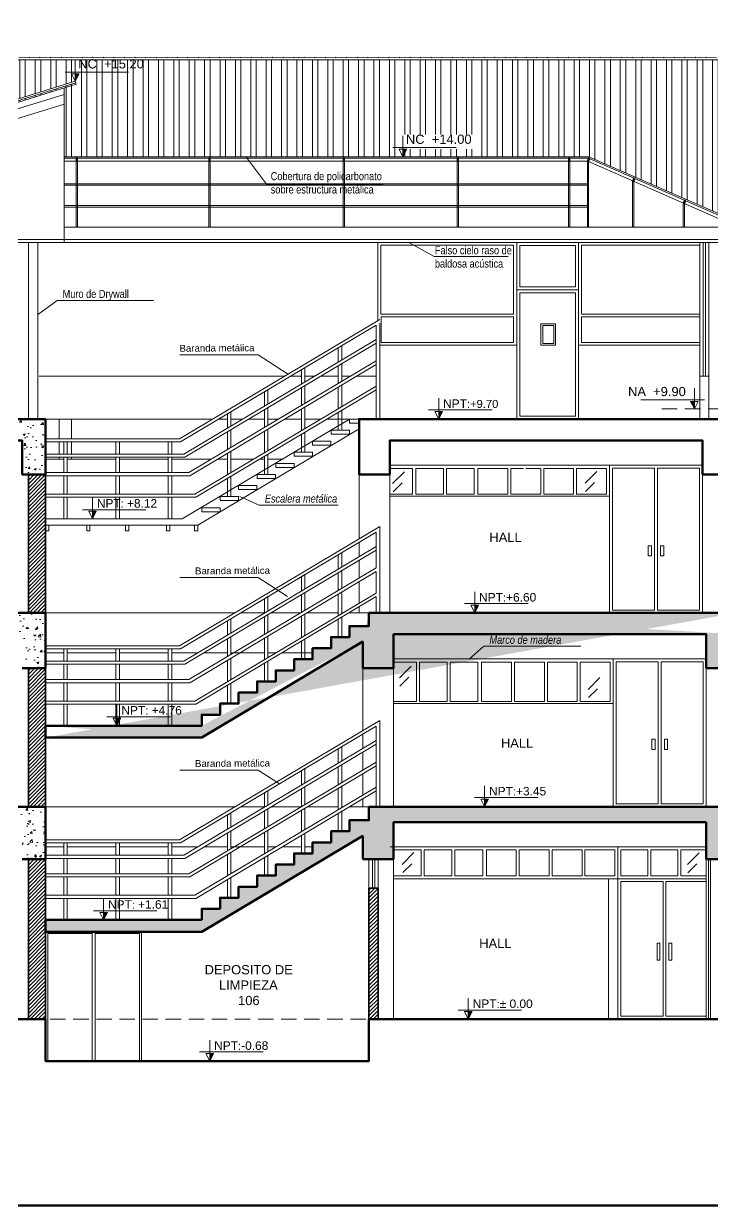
# Model space of a CAD drawing. Header units: inches. Extents: x 140 to 978, y -82 to 38.
# Drawn here: x 624.54 to 635.72, y -71.03 to -51.83 of the extents above; entities that cross this region are included whole.
import ezdxf

# ---------------------------------------------------------------- set-up
doc = ezdxf.new("R2010")
doc.units = ezdxf.units.IN
doc.header["$MEASUREMENT"] = 0
doc.linetypes.add('DASHED2', pattern=[0.375, 0.25, -0.125])
for name, color, linetype, lineweight in [('UNSAAC CUBIERTAS', 22, 'Continuous', 0), ('UNSAAC- CORREAS', 42, 'Continuous', 30), ('UNSAAC- ROTULO', 7, 'Continuous', 60), ('UNSAAC-CORTE ESTRUCTURA', 7, 'Continuous', 70), ('UNSAAC-CORTE MURO', 42, 'Continuous', 35), ('UNSAAC-LINEA 0.00', 251, 'Continuous', 0), ('UNSAAC-LLAMADOS', 88, 'Continuous', 0), ('UNSAAC-MUEBLE', 254, 'Continuous', 0), ('UNSAAC-MURETE', 146, 'Continuous', 20), ('UNSAAC-PROYECCIONES', 38, 'DASHED2', 0), ('UNSAAC-TEXTOS', 250, 'Continuous', 0), ('UNSAAC-TEXTURAS', 250, 'Continuous', 0), ('UNSAAC-VANOS', 24, 'Continuous', 0), ('UNSAAC-VARIOS', 30, 'Continuous', 0)]:
    doc.layers.add(name, color=color, linetype=linetype, lineweight=lineweight)
doc.styles.add('5mm', font='GOTHIC.TTF', dxfattribs={"height": 5})
doc.styles.add('ARIAL', font='arial.ttf')
doc.styles.add('narrow', font='')
doc.styles.get("Standard").update_dxf_attribs({"font": 'arial.ttf'})
doc.styles.get('narrow').set_extended_font_data('Arial Narrow', italic=True)
pattern_1 = [(45, (-76.372774, 1.532334), (-0.0309359217, 0.0309359217), [])]
pattern_2 = [(50, (-76.37277, 1.53233), (0.35863009, -0.03137607), [0.0375, -0.4125]), (355, (-76.37277, 1.53233), (-0.06937567, 0.37609607), [0.03, -0.33]), (100.451444, (-76.3429, 1.52972), (0.28925442, 0.34472), [0.0318701, -0.35057106]), (46.1842, (-76.37277, 1.63233), (0.53362067, -0.08275964), [0.05625, -0.61875]), (96.635635, (-76.3283, 1.62544), (0.46733097, 0.4870593), [0.04780517, -0.5258569]), (351.18416, (-76.3728, 1.63233), (0.46733097, 0.4870593), [0.045, -0.495]), (21, (-76.32277, 1.60733), (0.29845353, -0.20130945), [0.0375, -0.4125]), (326, (-76.32277, 1.60733), (0.12165767, 0.36257502), [0.03, -0.33]), (71.451445, (-76.2979, 1.59056), (0.42011119, 0.16126558), [0.0318701, -0.35057106]), (37.5, (-76.37277, 1.53233), (0.006079928, 0.166446927), [0, -0.326, 0, -0.335, 0, -0.33125]), (7.5, (-76.37277, 1.53233), (0.13153477, 0.197205856), [0, -0.191, 0, -0.3185, 0, -0.12625]), (327.5, (-76.48427, 1.53233), (0.266911218, -0.011277436), [0, -0.125, 0, -0.39, 0, -0.5175]), (317.5, (-76.53427, 1.53233), (0.291593085, 0.05005249), [0, -0.1625, 0, -0.259, 0, -0.3675])]

# ---------------------------------------------------------------- blocks, each defined once
blk = doc.blocks.new('A$C60F52226')
at = {"layer": 'UNSAAC-TEXTOS'}
h = blk.add_hatch(color=0, dxfattribs=at)
h.dxf.hatch_style = 1
h.paths.add_polyline_path([(0.062, 0.123), (0, 0.123), (0, 0)])
at = {"layer": 'UNSAAC-TEXTOS', "color": 0}
for p, q in [((0, 0), (0, 0.339)), ((-0.165, 0.148), (0.867, 0.148)), ((-0.062, 0.123), (0.062, 0.123))]:
    blk.add_line(p, q, dxfattribs=at)
blk.add_lwpolyline([(-0.062, 0.123), (0, 0), (0.062, 0.123)], dxfattribs=at)

msp = doc.modelspace()

# ---------------------------------------------------------------- hatches: boundary and pattern name
at = {"layer": 'UNSAAC CUBIERTAS', "ltscale": 2.5}
h = msp.add_hatch(dxfattribs=at)
h.set_pattern_fill('STEEL', color=256, scale=2, angle=405, style=0)
h.set_pattern_definition([(90, (-716.93502, -25.6254), (-0.25, 7e-17), []), (90, (-717.0234, -25.537), (-0.25, 7e-17), [])])
h.paths.add_polyline_path([(625.383, -52.787), (617.301, -55.283), (617.292, -55.259), (625.375, -52.763)], flags=16)
h.paths.add_polyline_path([(617.521, -54.811), (618.588, -54.811)], flags=16)
h.paths.add_polyline_path([(630.692, -53.863), (631.833, -53.863), (631.833, -53.629), (630.692, -53.629)], flags=16)
h.paths.add_polyline_path([(625.198, -52.87), (625.198, -53.988), (633.718, -53.988), (636.183, -55.07), (636.158, -55.125), (636.182, -55.208), (636.267, -55.208), (636.299, -55.081), (636.336, -55.081), (636.336, -55.106), (636.336, -55.381), (636.311, -55.381), (636.136, -55.381), (636.111, -55.381), (636.016, -55.381), (636.016, -58.043), (638.577, -57.047), (641.266, -58.093), (641.266, -55.381), (644.79, -53.315), (643.79, -53.052), (643.809, -52.978), (641.668, -52.415), (620.898, -52.415), (613.026, -54.486), (617.141, -54.486), (617.206, -54.486), (617.206, -55.443), (617.543, -55.339), (617.513, -55.243)])
at = {"layer": 'UNSAAC-TEXTURAS', "ltscale": 2.5}
h = msp.add_hatch(dxfattribs=at)
h.set_pattern_fill('AR-CONC', color=256, scale=0.05)
h.set_pattern_definition(pattern_2)
h.paths.add_polyline_path([(624.894, -58.251), (618.934, -58.251), (617.134, -58.251), (617.134, -58.601), (618.934, -58.601), (618.934, -59.151), (619.314, -59.151), (619.314, -58.601), (624.514, -58.601), (624.514, -59.151), (624.894, -59.151)])
at = {"layer": 'UNSAAC-TEXTURAS'}
h = msp.add_hatch(dxfattribs=at)
h.set_pattern_fill('ANSI31', color=256, scale=0.35)
h.set_pattern_definition(pattern_1)
h.paths.add_polyline_path([(624.614, -59.151), (624.894, -59.151), (624.894, -61.397), (624.614, -61.397)])
at = {"layer": 'UNSAAC-TEXTURAS', "ltscale": 2.5}
h = msp.add_hatch(dxfattribs=at)
h.set_pattern_fill('AR-CONC', color=256, scale=0.05)
h.set_pattern_definition(pattern_2)
h.paths.add_polyline_path([(624.894, -61.397), (624.614, -61.397), (618.934, -61.397), (618.934, -61.747), (618.934, -62.297), (619.314, -62.297), (619.314, -61.747), (624.514, -61.747), (624.514, -62.297), (624.894, -62.297)])
h = msp.add_hatch(dxfattribs=at)
h.set_pattern_fill('AR-CONC', color=256, scale=0.05)
h.set_pattern_definition(pattern_2)
edge = h.paths.add_edge_path()
edge.add_line((624.894, -63.427), (627.429, -63.427))
edge.add_line((627.429, -63.234), (624.894, -63.234))
edge.add_line((627.429, -63.427), (630.044, -61.867))
edge.add_line((627.429, -63.234), (627.429, -63.054))
edge.add_line((627.429, -63.054), (627.727, -63.054))
edge.add_line((627.727, -63.054), (627.727, -62.874))
edge.add_line((627.727, -62.874), (628.029, -62.874))
edge.add_line((628.029, -62.874), (628.029, -62.694))
edge.add_line((628.029, -62.694), (628.328, -62.694))
edge.add_line((628.328, -62.694), (628.328, -62.514))
edge.add_line((628.328, -62.514), (628.631, -62.514))
edge.add_line((628.631, -62.514), (628.631, -62.334))
edge.add_line((628.631, -62.334), (628.929, -62.334))
edge.add_line((628.929, -62.334), (628.929, -62.154))
edge.add_line((628.929, -62.154), (629.229, -62.154))
edge.add_line((629.229, -62.154), (629.229, -61.974))
edge.add_line((629.229, -61.974), (629.529, -61.974))
edge.add_line((629.529, -61.974), (629.529, -61.794))
edge.add_line((629.529, -61.794), (629.829, -61.794))
edge.add_line((629.829, -61.794), (629.829, -61.614))
edge.add_line((629.829, -61.614), (630.144, -61.614))
edge.add_line((630.144, -61.614), (630.144, -61.397))
edge.add_line((636.124, -61.747), (636.124, -62.297))
edge.add_line((636.124, -62.297), (635.624, -62.297))
edge.add_line((635.624, -62.297), (635.624, -61.747))
edge.add_line((635.624, -61.747), (630.544, -61.747))
edge.add_line((630.544, -61.747), (630.544, -62.297))
edge.add_line((630.544, -62.297), (630.044, -62.297))
edge.add_line((630.044, -62.297), (630.044, -61.867))
edge.add_line((630.144, -61.397), (636.124, -61.397))
at = {"layer": 'UNSAAC-TEXTURAS'}
h = msp.add_hatch(dxfattribs=at)
h.set_pattern_fill('ANSI31', color=256, scale=0.35)
h.set_pattern_definition(pattern_1)
h.paths.add_polyline_path([(624.614, -62.297), (624.894, -62.297), (624.894, -64.551), (624.614, -64.551)])
at = {"layer": 'UNSAAC-TEXTURAS', "ltscale": 2.5}
h = msp.add_hatch(dxfattribs=at)
h.set_pattern_fill('AR-CONC', color=256, scale=0.05)
h.set_pattern_definition(pattern_2)
h.paths.add_polyline_path([(624.894, -64.551), (624.614, -64.551), (618.913, -64.551), (618.913, -65.401), (619.269, -65.401), (619.269, -64.801), (624.514, -64.801), (624.514, -65.401), (624.894, -65.401), (624.894, -65.261)])
h = msp.add_hatch(dxfattribs=at)
h.set_pattern_fill('AR-CONC', color=256, scale=0.05)
h.set_pattern_definition(pattern_2)
h.paths.add_polyline_path([(624.894, -66.581), (624.894, -66.388), (627.429, -66.388), (627.429, -66.208), (627.727, -66.208), (627.727, -66.028), (628.029, -66.028), (628.029, -65.848), (628.328, -65.848), (628.328, -65.668), (628.631, -65.668), (628.631, -65.488), (628.929, -65.488), (628.929, -65.308), (629.229, -65.308), (629.229, -65.128), (629.529, -65.128), (629.529, -64.948), (629.829, -64.948), (629.829, -64.768), (630.144, -64.768), (630.144, -64.551), (636.124, -64.551), (636.124, -65.401), (635.624, -65.401), (635.624, -64.801), (630.544, -64.801), (630.544, -65.401), (630.044, -65.401), (630.044, -65.021), (627.429, -66.581)])
at = {"layer": 'UNSAAC-TEXTURAS'}
h = msp.add_hatch(dxfattribs=at)
h.set_pattern_fill('ANSI31', color=256, scale=0.35)
h.set_pattern_definition(pattern_1)
h.paths.add_polyline_path([(624.894, -65.401), (624.614, -65.401), (624.614, -68.001), (624.894, -68.001), (624.894, -66.581), (624.894, -66.388)])
h = msp.add_hatch(dxfattribs=at)
h.set_pattern_fill('ANSI31', color=256, scale=0.35)
h.set_pattern_definition(pattern_1)
h.paths.add_polyline_path([(630.294, -65.871), (630.144, -65.871), (630.144, -68.001), (630.294, -68.001)])

# ---------------------------------------------------------------- linework, layer by layer
at = {"layer": 'UNSAAC CUBIERTAS', "ltscale": 2.5}
for p, q in [((625.198, -53.988), (633.718, -53.988)), ((625.198, -54.013), (633.712, -54.013)), ((633.712, -54.013), (636.173, -55.093)), ((633.718, -53.988), (636.183, -55.07))]:
    msp.add_line(p, q, dxfattribs=at)
at = {"layer": 'UNSAAC CUBIERTAS'}
for points in [[(641.668, -52.415), (620.898, -52.415)], [(624.459, -52.372), (624.631, -52.384), (624.631, -52.372), (624.803, -52.384), (624.803, -52.372), (624.974, -52.384), (624.974, -52.372), (625.146, -52.384), (625.146, -52.372), (625.318, -52.384), (625.318, -52.372), (625.489, -52.384), (625.489, -52.372), (625.661, -52.384), (625.661, -52.372), (625.833, -52.384), (625.833, -52.372), (626.004, -52.384), (626.004, -52.372), (626.176, -52.384), (626.176, -52.372), (626.348, -52.384), (626.348, -52.372), (626.519, -52.384), (626.519, -52.372), (626.691, -52.384), (626.691, -52.372), (626.863, -52.384), (626.863, -52.371), (627.035, -52.383), (627.035, -52.371), (627.206, -52.383), (627.206, -52.371), (627.378, -52.383), (627.378, -52.371), (627.55, -52.383), (627.55, -52.371), (627.721, -52.383), (627.721, -52.371), (627.893, -52.383), (627.893, -52.371), (628.065, -52.383), (628.065, -52.371), (628.236, -52.383), (628.236, -52.371), (628.408, -52.383), (628.408, -52.371), (628.58, -52.383), (628.58, -52.371), (628.751, -52.383), (628.751, -52.371), (628.923, -52.383), (628.923, -52.371), (629.048, -52.38)], [(628.751, -52.383), (628.751, -52.383), (628.751, -52.383), (628.751, -52.371), (628.923, -52.383), (628.923, -52.371), (629.095, -52.383), (629.095, -52.371), (629.267, -52.383), (629.267, -52.371), (629.438, -52.383), (629.438, -52.371), (629.61, -52.383), (629.61, -52.371), (629.782, -52.383), (629.782, -52.371), (629.953, -52.383), (629.953, -52.371), (630.125, -52.383), (630.125, -52.371), (630.297, -52.383), (630.297, -52.371), (630.468, -52.383), (630.468, -52.37), (630.64, -52.382), (630.64, -52.37), (630.812, -52.382), (630.812, -52.37), (630.983, -52.382), (630.983, -52.37), (631.155, -52.382), (631.155, -52.37), (631.327, -52.382), (631.327, -52.37), (631.499, -52.382), (631.499, -52.37), (631.67, -52.382), (631.67, -52.37), (631.842, -52.382), (631.842, -52.37), (632.014, -52.382), (632.014, -52.37), (632.185, -52.382), (632.185, -52.37), (632.357, -52.382), (632.357, -52.37), (632.529, -52.382), (632.529, -52.37), (632.7, -52.382), (632.7, -52.37), (632.872, -52.382), (632.872, -52.37), (633.044, -52.382), (633.044, -52.37), (633.215, -52.382), (633.215, -52.37), (633.387, -52.382), (633.387, -52.37), (633.559, -52.382), (633.559, -52.37), (633.731, -52.382), (633.731, -52.37), (633.902, -52.382), (633.902, -52.37), (634.074, -52.382), (634.074, -52.37), (634.246, -52.382), (634.246, -52.37), (634.417, -52.382), (634.417, -52.37), (634.589, -52.382), (634.589, -52.37), (634.761, -52.382), (634.761, -52.37), (634.932, -52.382), (634.932, -52.37), (635.104, -52.382), (635.104, -52.37), (635.276, -52.382), (635.276, -52.37), (635.447, -52.382), (635.447, -52.37), (635.619, -52.382), (635.619, -52.37), (635.791, -52.382)]]:
    msp.add_lwpolyline(points, dxfattribs=at)
at = {"layer": 'UNSAAC- CORREAS', "ltscale": 2.5}
for points in [[(625.414, -54.013), (625.393, -54.013), (625.393, -54.063), (625.414, -54.063)], [(627.567, -54.013), (627.546, -54.013), (627.546, -54.063), (627.567, -54.063)], [(629.749, -54.013), (629.728, -54.013), (629.728, -54.063), (629.749, -54.063)], [(631.598, -54.013), (631.577, -54.013), (631.577, -54.063), (631.598, -54.063)], [(633.408, -54.013), (633.387, -54.013), (633.387, -54.063), (633.408, -54.063)], [(633.732, -54.021), (633.712, -54.013), (633.692, -54.059), (633.712, -54.067)], [(634.464, -54.343), (634.445, -54.335), (634.425, -54.38), (634.444, -54.389)], [(635.288, -54.705), (635.269, -54.696), (635.249, -54.742), (635.268, -54.751)]]:
    msp.add_lwpolyline(points, close=True, dxfattribs=at)
at = {"layer": 'UNSAAC- ROTULO', "lineweight": 70, "flags": 128}
msp.add_lwpolyline([(604.429, -28.276), (665.929, -28.276), (665.929, -71.026), (604.429, -71.026)], close=True, dxfattribs=at)
at = {"layer": 'UNSAAC-CORTE ESTRUCTURA'}
for p, q in [((618.934, -61.397), (624.894, -61.397)), ((624.894, -61.397), (624.894, -62.297)), ((630.144, -61.397), (636.124, -61.397)), ((627.429, -63.427), (630.044, -61.867)), ((624.894, -62.297), (624.514, -62.297)), ((627.429, -63.234), (624.894, -63.234)), ((624.894, -63.234), (624.894, -63.427)), ((624.894, -63.427), (627.429, -63.427)), ((618.913, -64.551), (624.894, -64.551)), ((624.894, -64.551), (624.894, -65.401)), ((630.144, -64.551), (636.124, -64.551)), ((635.624, -64.801), (630.544, -64.801)), ((630.544, -64.801), (630.544, -65.401)), ((635.624, -65.401), (635.624, -64.801)), ((627.429, -66.581), (630.044, -65.021)), ((630.044, -65.401), (630.044, -65.021)), ((624.894, -65.401), (624.514, -65.401)), ((630.544, -65.401), (630.044, -65.401)), ((636.124, -65.401), (635.624, -65.401)), ((627.429, -66.388), (624.894, -66.388)), ((624.894, -66.388), (624.894, -66.581)), ((624.894, -66.581), (627.429, -66.581))]:
    msp.add_line(p, q, dxfattribs=at)
msp.add_lwpolyline([(624.894, -58.251), (624.894, -59.151), (624.514, -59.151), (624.514, -58.601), (619.314, -58.601), (619.314, -59.151), (618.934, -59.151), (618.934, -58.601), (617.134, -58.601), (617.134, -58.251), (618.934, -58.251), (618.934, -58.251), (618.934, -58.251), (618.934, -58.251), (618.934, -58.251), (618.934, -58.251)], close=True, dxfattribs=at)
for points in [[(636.064, -58.601), (636.064, -59.151), (635.564, -59.151), (635.564, -58.601), (630.484, -58.601), (630.484, -59.151), (629.984, -59.151), (629.984, -58.251), (630.104, -58.251), (636.064, -58.251)], [(627.429, -63.234), (627.429, -63.054), (627.727, -63.054), (627.727, -62.874), (628.029, -62.874), (628.029, -62.694), (628.328, -62.694), (628.328, -62.514), (628.631, -62.514), (628.631, -62.334), (628.929, -62.334), (628.929, -62.154), (629.229, -62.154), (629.229, -61.974), (629.529, -61.974), (629.529, -61.794), (629.829, -61.794), (629.829, -61.614), (630.144, -61.614), (630.144, -61.397)], [(636.124, -61.747), (636.124, -62.297), (635.624, -62.297), (635.624, -61.747), (630.544, -61.747), (630.544, -62.297), (630.044, -62.297), (630.044, -61.867)], [(627.429, -66.388), (627.429, -66.208), (627.727, -66.208), (627.727, -66.028), (628.029, -66.028), (628.029, -65.848), (628.328, -65.848), (628.328, -65.668), (628.631, -65.668), (628.631, -65.488), (628.929, -65.488), (628.929, -65.308), (629.229, -65.308), (629.229, -65.128), (629.529, -65.128), (629.529, -64.948), (629.829, -64.948), (629.829, -64.768), (630.144, -64.768), (630.144, -64.551)]]:
    msp.add_lwpolyline(points, dxfattribs=at)
at = {"layer": 'UNSAAC-CORTE MURO'}
for p, q in [((624.614, -61.397), (624.614, -59.151)), ((624.894, -61.397), (624.893, -59.151)), ((624.614, -64.551), (624.614, -62.297)), ((624.894, -62.297), (624.894, -63.234)), ((624.894, -63.427), (624.894, -64.551)), ((624.894, -66.388), (624.894, -65.261)), ((624.614, -68.001), (624.614, -65.401)), ((630.144, -68.001), (630.144, -65.871)), ((630.294, -65.871), (630.144, -65.871)), ((630.294, -68.001), (630.294, -65.871)), ((624.894, -68.001), (624.894, -66.581))]:
    msp.add_line(p, q, dxfattribs=at)
for points in [[(624.614, -59.151), (624.894, -59.151), (624.894, -61.397), (624.614, -61.397)], [(624.614, -62.297), (624.894, -62.297), (624.894, -64.551), (624.614, -64.551)], [(624.614, -65.401), (624.894, -65.401), (624.894, -68.001), (624.614, -68.001)], [(630.144, -65.871), (630.294, -65.871), (630.294, -68.001), (630.144, -68.001)]]:
    msp.add_lwpolyline(points, close=True, dxfattribs=at)
at = {"layer": 'UNSAAC-LINEA 0.00', "ltscale": 2.5}
for p, q in [((625.198, -52.975), (617.206, -55.443)), ((625.198, -53.132), (617.206, -55.6)), ((625.198, -54.063), (633.702, -54.063)), ((625.393, -54.063), (625.393, -55.131)), ((625.414, -54.063), (625.414, -55.131)), ((627.546, -54.063), (627.546, -55.131)), ((627.567, -54.063), (627.567, -55.131)), ((629.728, -54.063), (629.728, -55.131)), ((629.749, -54.063), (629.749, -55.131)), ((631.577, -54.063), (631.577, -55.131)), ((631.598, -54.063), (631.598, -55.131)), ((633.387, -54.063), (633.387, -55.131)), ((633.408, -54.063), (633.408, -55.131)), ((633.692, -54.063), (633.692, -55.131)), ((633.702, -54.063), (636.152, -55.139)), ((633.713, -54.063), (633.713, -55.131)), ((625.198, -54.427), (633.702, -54.427)), ((625.198, -54.452), (633.702, -54.452)), ((634.423, -54.389), (634.423, -55.131)), ((634.444, -54.389), (634.444, -55.131)), ((625.198, -54.782), (633.702, -54.782)), ((625.198, -54.807), (633.702, -54.807)), ((635.247, -54.751), (635.247, -55.131)), ((635.268, -54.751), (635.268, -55.131)), ((625.198, -55.131), (636.111, -55.131)), ((625.198, -55.331), (617.914, -55.331)), ((625.198, -55.381), (617.914, -55.381)), ((636.111, -55.331), (625.198, -55.331)), ((636.111, -55.381), (625.198, -55.381)), ((630.53, -59.298), (630.721, -59.107)), ((633.655, -59.291), (633.846, -59.101)), ((630.538, -59.433), (630.683, -59.288)), ((633.664, -59.426), (633.808, -59.281)), ((630.64, -62.455), (630.831, -62.265)), ((630.648, -62.59), (630.793, -62.445)), ((633.703, -62.643), (633.894, -62.452)), ((633.712, -62.777), (633.857, -62.633)), ((630.685, -65.486), (630.876, -65.295)), ((635.317, -65.488), (635.508, -65.297)), ((630.694, -65.62), (630.839, -65.476)), ((635.326, -65.622), (635.471, -65.478))]:
    msp.add_line(p, q, dxfattribs=at)
msp.add_lwpolyline([(625.198, -55.381), (625.198, -52.87)], dxfattribs=at)
at = {"layer": 'UNSAAC-LLAMADOS'}
for points in [[(630.378, -54.433), (628.479, -54.433), (628.158, -54)], [(630.793, -55.381), (631.202, -55.609), (632.406, -55.609)], [(626.653, -56.324), (625.081, -56.324), (624.764, -56.556)], [(629.643, -59.65), (628.364, -59.65), (628.046, -59.511)], [(633.584, -61.943), (632.012, -61.943), (631.777, -62.147)]]:
    msp.add_lwpolyline(points, dxfattribs=at)
at = {"layer": 'UNSAAC-LLAMADOS', "linetype": 'Continuous'}
msp.add_lwpolyline([(628.825, -57.518), (628.345, -57.208), (627.073, -57.208)], dxfattribs=at)
at = {"layer": 'UNSAAC-MUEBLE'}
for p, q in [((630.289, -56.651), (630.289, -55.381)), ((630.32, -57.051), (632.548, -57.051)), ((633.548, -57.051), (635.516, -57.051)), ((624.788, -57.552), (628.78, -57.552)), ((628.877, -57.552), (629.048, -57.552)), ((629.106, -57.552), (629.267, -57.552)), ((629.365, -57.552), (629.648, -57.552)), ((629.706, -57.552), (629.853, -57.552)), ((629.95, -57.552), (630.263, -57.552)), ((624.893, -58.901), (624.894, -58.901)), ((630.484, -59.001), (635.564, -59.001)), ((634.05, -59.005), (634.05, -61.405)), ((629.984, -59.151), (629.984, -60.195)), ((630.484, -59.151), (630.484, -61.405)), ((635.564, -59.148), (635.564, -61.405)), ((629.984, -60.254), (629.984, -60.487)), ((629.984, -60.545), (629.984, -60.836)), ((629.984, -60.894), (629.984, -61.244)), ((624.894, -61.397), (624.894, -61.397)), ((629.984, -61.302), (629.984, -61.405)), ((630.544, -62.147), (635.624, -62.147)), ((634.11, -62.151), (634.11, -64.551)), ((630.044, -62.297), (630.044, -63.314)), ((630.544, -62.297), (630.544, -64.551)), ((635.624, -62.294), (635.624, -64.551)), ((630.044, -63.372), (630.044, -63.605)), ((630.044, -63.663), (630.044, -63.954)), ((630.044, -64.013), (630.044, -64.362)), ((630.044, -64.42), (630.044, -64.551)), ((630.492, -65.201), (635.624, -65.201)), ((630.544, -65.201), (635.624, -65.201)), ((634.187, -65.201), (634.187, -68.001)), ((630.544, -68.001), (630.544, -65.401)), ((635.624, -68.001), (635.624, -65.401)), ((634.187, -65.721), (630.544, -65.721)), ((634.037, -65.721), (634.037, -68)), ((635.624, -65.721), (634.187, -65.721)), ((635.624, -65.721), (634.187, -65.721)), ((635.692, -68.001), (634.187, -68.001))]:
    msp.add_line(p, q, dxfattribs=at)
for points in [[(630.339, -56.544), (632.495, -56.544), (632.495, -55.427), (630.339, -55.427)], [(632.548, -56.151), (633.548, -56.151), (633.548, -55.381), (632.548, -55.381)], [(632.598, -56.101), (633.498, -56.101), (633.498, -55.431), (632.598, -55.431)], [(632.548, -58.251), (633.548, -58.251), (633.548, -56.151), (632.548, -56.151)], [(632.598, -58.201), (633.498, -58.201), (633.498, -56.201), (632.598, -56.201)], [(632.495, -57.005), (630.341, -57.005), (630.341, -56.59), (632.495, -56.59)], [(632.937, -56.701), (633.175, -56.701), (633.175, -57.052), (632.937, -57.052)], [(632.967, -56.731), (633.145, -56.731), (633.145, -57.022), (632.967, -57.022)], [(631.355, -59.055), (630.905, -59.055), (630.905, -59.471), (631.355, -59.471)], [(631.855, -59.055), (631.405, -59.055), (631.405, -59.469), (631.855, -59.469)], [(632.4, -59.055), (631.915, -59.055), (631.915, -59.469), (632.4, -59.469)], [(633.468, -59.055), (632.983, -59.055), (632.983, -59.471), (633.468, -59.471)], [(634.001, -59.055), (633.516, -59.055), (633.516, -59.471), (634.001, -59.471)], [(634.783, -59.047), (634.101, -59.047), (634.101, -61.357), (634.783, -61.357)], [(635.512, -59.047), (634.83, -59.047), (634.83, -61.357), (635.512, -61.357)], [(634.733, -60.309), (634.679, -60.309), (634.679, -60.474), (634.733, -60.474)], [(634.935, -60.309), (634.881, -60.309), (634.881, -60.474), (634.935, -60.474)], [(631.415, -62.201), (630.965, -62.201), (630.965, -62.837), (631.415, -62.837)], [(631.915, -62.201), (631.465, -62.201), (631.465, -62.837), (631.915, -62.837)], [(632.461, -62.201), (631.975, -62.201), (631.975, -62.837), (632.461, -62.837)], [(633.528, -62.201), (633.043, -62.201), (633.043, -62.837), (633.528, -62.837)], [(634.061, -62.201), (633.576, -62.201), (633.576, -62.837), (634.061, -62.837)], [(634.843, -62.193), (634.161, -62.193), (634.161, -64.503), (634.843, -64.503)], [(635.572, -62.193), (634.89, -62.193), (634.89, -64.503), (635.572, -64.503)], [(634.793, -63.454), (634.74, -63.454), (634.74, -63.62), (634.793, -63.62)], [(634.995, -63.454), (634.942, -63.454), (634.942, -63.62), (634.995, -63.62)], [(631.492, -65.251), (631.042, -65.251), (631.042, -65.671), (631.492, -65.671)], [(631.992, -65.251), (631.542, -65.251), (631.542, -65.671), (631.992, -65.671)], [(632.538, -65.251), (632.053, -65.251), (632.053, -65.671), (632.538, -65.671)], [(633.071, -65.251), (632.586, -65.251), (632.586, -65.671), (633.071, -65.671)], [(633.605, -65.251), (633.12, -65.251), (633.12, -65.671), (633.605, -65.671)], [(634.139, -65.251), (633.653, -65.251), (633.653, -65.671), (634.139, -65.671)], [(634.675, -65.251), (634.235, -65.251), (634.235, -65.671), (634.675, -65.671)], [(635.162, -65.251), (634.723, -65.251), (634.723, -65.671), (635.162, -65.671)], [(634.921, -65.763), (634.238, -65.763), (634.238, -67.952), (634.921, -67.952)], [(624.894, -66.581), (626.449, -66.581), (626.449, -68.681), (624.894, -68.681)], [(624.932, -66.608), (625.65, -66.608), (625.65, -68.681), (624.932, -68.681)], [(625.7, -66.608), (626.418, -66.608), (626.418, -68.681), (625.7, -68.681)], [(634.823, -66.764), (634.871, -66.764), (634.871, -67.043), (634.823, -67.043)], [(635.014, -66.764), (635.062, -66.764), (635.062, -67.043), (635.014, -67.043)]]:
    msp.add_lwpolyline(points, close=True, dxfattribs=at)
for points in [[(635.516, -55.427), (633.597, -55.427), (633.597, -56.544), (635.516, -56.544)], [(635.516, -57.005), (633.599, -57.005), (633.599, -56.59), (635.516, -56.59)], [(630.484, -59.001), (634.05, -59.001), (634.05, -59.505), (630.484, -59.505)], [(630.484, -59.471), (630.855, -59.471), (630.855, -59.055), (630.484, -59.055)], [(632.655, -59.055), (632.449, -59.055), (632.449, -59.471), (632.934, -59.471), (632.934, -59.055), (632.695, -59.055)], [(630.544, -62.147), (634.11, -62.147), (634.11, -62.871), (630.544, -62.871)], [(630.544, -62.837), (630.915, -62.837), (630.915, -62.201), (630.544, -62.201)], [(632.994, -62.201), (632.509, -62.201), (632.509, -62.837), (632.994, -62.837), (632.994, -62.201), (632.755, -62.201)], [(630.544, -65.671), (630.992, -65.671), (630.992, -65.251), (630.544, -65.251)], [(635.624, -65.251), (635.21, -65.251), (635.21, -65.671), (635.624, -65.671)], [(635.624, -65.763), (634.967, -65.763), (634.967, -67.952), (635.624, -67.952)]]:
    msp.add_lwpolyline(points, dxfattribs=at)
at = {"layer": 'UNSAAC-MUEBLE', "ltscale": 2.5}
for points in [[(624.894, -58.571), (627.071, -58.571), (630.32, -56.632)], [(624.894, -58.621), (627.085, -58.621), (630.263, -56.725)], [(630.263, -58.251), (630.263, -56.725)], [(630.32, -56.69), (630.32, -58.251)], [(624.894, -58.821), (627.14, -58.821), (630.263, -56.958)], [(624.894, -58.871), (627.153, -58.871), (630.263, -57.016)], [(629.648, -57.325), (629.648, -57.092)], [(629.706, -57.057), (629.706, -57.29)], [(624.894, -59.121), (627.222, -59.121), (630.263, -57.307)], [(624.894, -59.171), (627.236, -59.171), (630.263, -57.365)], [(629.648, -57.674), (629.648, -57.378)], [(629.706, -57.344), (629.706, -57.64)], [(629.048, -57.683), (629.048, -57.45)], [(629.106, -57.415), (629.106, -57.648)], [(624.894, -59.471), (627.319, -59.471), (630.263, -57.715)], [(624.894, -59.521), (627.333, -59.521), (630.263, -57.773)], [(628.447, -58.041), (628.447, -57.807), (628.504, -57.773), (628.504, -58.007)], [(629.048, -58.032), (629.048, -57.738)], [(629.106, -57.704), (629.106, -57.998)], [(629.648, -58.081), (629.648, -57.727)], [(629.706, -57.693), (629.706, -58.047)], [(627.846, -58.4), (627.846, -58.167), (627.903, -58.133), (627.903, -58.365)], [(628.447, -58.389), (628.447, -58.1)], [(628.504, -58.064), (628.504, -58.356)], [(629.048, -58.44), (629.048, -58.087)], [(629.106, -58.053), (629.106, -58.405)], [(629.706, -58.101), (629.706, -58.431), (629.648, -58.431), (629.648, -58.135)], [(627.846, -58.749), (627.846, -58.458)], [(627.846, -58.461), (627.846, -58.458)], [(627.903, -58.424), (627.903, -58.461)], [(627.903, -58.424), (627.903, -58.715)], [(628.447, -58.798), (628.447, -58.447)], [(628.504, -58.413), (628.504, -58.764)], [(629.106, -58.461), (629.106, -58.791), (629.048, -58.791), (629.048, -58.495)], [(625.188, -58.821), (625.188, -58.621), (625.246, -58.621), (625.246, -58.821)], [(626.037, -58.821), (626.037, -58.621), (626.095, -58.621), (626.095, -58.821)], [(626.886, -58.821), (626.886, -58.621), (626.944, -58.621), (626.944, -58.821)], [(625.188, -59.121), (625.188, -58.871)], [(625.246, -58.871), (625.246, -59.121)], [(626.037, -59.121), (626.037, -58.871)], [(626.095, -58.871), (626.095, -59.121)], [(626.886, -59.121), (626.886, -58.871)], [(626.944, -58.871), (626.944, -59.121)], [(627.846, -59.157), (627.846, -58.807)], [(627.903, -58.773), (627.903, -59.122)], [(628.504, -58.822), (628.504, -59.151), (628.447, -59.151), (628.447, -58.857)], [(625.188, -59.471), (625.188, -59.171)], [(625.246, -59.171), (625.246, -59.471)], [(626.037, -59.471), (626.037, -59.171)], [(626.095, -59.171), (626.095, -59.471)], [(626.886, -59.471), (626.886, -59.171)], [(626.944, -59.171), (626.944, -59.471)], [(627.903, -59.181), (627.903, -59.511), (627.846, -59.511), (627.846, -59.215)], [(625.246, -59.521), (625.246, -59.871), (625.188, -59.871), (625.188, -59.521)], [(626.095, -59.521), (626.095, -59.871), (626.037, -59.871), (626.037, -59.521)], [(626.944, -59.521), (626.944, -59.871), (626.886, -59.871), (626.886, -59.521)], [(624.894, -61.934), (627.071, -61.934), (630.32, -59.995)], [(624.894, -61.984), (627.085, -61.984), (630.263, -60.087)], [(630.32, -59.995), (630.32, -61.397), (630.263, -61.397), (630.263, -61.136)], [(630.263, -60.32), (630.263, -60.087)], [(630.32, -60.053), (630.32, -60.286)], [(624.894, -62.184), (627.14, -62.184), (630.263, -60.32)], [(624.894, -62.234), (627.153, -62.234), (630.263, -60.379)], [(629.648, -60.687), (629.648, -60.454)], [(629.706, -60.42), (629.706, -60.653)], [(630.263, -60.67), (630.263, -60.32)], [(630.32, -60.344), (630.32, -60.635)], [(624.894, -62.484), (627.222, -62.484), (630.263, -60.67)], [(624.894, -62.534), (627.236, -62.534), (630.263, -60.728)], [(629.048, -61.045), (629.048, -60.81), (629.106, -60.775), (629.106, -61.011)], [(629.648, -61.037), (629.648, -60.741)], [(629.706, -60.706), (629.706, -61.002)], [(630.263, -61.077), (630.263, -60.728)], [(630.32, -60.694), (630.32, -61.043)], [(629.706, -61.056), (629.706, -61.41)], [(624.894, -62.834), (627.319, -62.834), (630.263, -61.077)], [(624.894, -62.884), (627.333, -62.884), (630.263, -61.136)], [(628.447, -61.404), (628.447, -61.17), (628.504, -61.135), (628.504, -61.37)], [(629.048, -61.395), (629.048, -61.101)], [(629.106, -61.066), (629.106, -61.36)], [(629.648, -61.444), (629.648, -61.09)], [(628.504, -61.426), (628.504, -61.719)], [(629.106, -61.416), (629.106, -61.768)], [(627.846, -61.763), (627.846, -61.53), (627.903, -61.495), (627.903, -61.728)], [(628.447, -61.752), (628.447, -61.462)], [(629.048, -61.802), (629.048, -61.45)], [(629.706, -61.463), (629.706, -61.794), (629.648, -61.794), (629.648, -61.498)], [(627.846, -62.112), (627.846, -61.821)], [(627.846, -61.824), (627.846, -61.821)], [(627.903, -61.786), (627.903, -62.078)], [(627.903, -61.786), (627.903, -61.824)], [(628.447, -62.161), (628.447, -61.81)], [(628.504, -61.776), (628.504, -62.127)], [(629.106, -61.823), (629.106, -62.154), (629.048, -62.154), (629.048, -61.858)], [(625.188, -62.184), (625.188, -61.984), (625.246, -61.984), (625.246, -62.184)], [(626.037, -62.184), (626.037, -61.984), (626.095, -61.984), (626.095, -62.184)], [(626.886, -62.184), (626.886, -61.984), (626.944, -61.984), (626.944, -62.184)], [(627.846, -62.519), (627.846, -62.17)], [(627.903, -62.136), (627.903, -62.485)], [(628.504, -62.185), (628.504, -62.514), (628.447, -62.514), (628.447, -62.219)], [(625.188, -62.484), (625.188, -62.234)], [(625.246, -62.234), (625.246, -62.484)], [(626.037, -62.484), (626.037, -62.234)], [(626.095, -62.234), (626.095, -62.484)], [(626.886, -62.484), (626.886, -62.234)], [(626.944, -62.234), (626.944, -62.484)], [(625.188, -62.834), (625.188, -62.534)], [(625.246, -62.534), (625.246, -62.834)], [(626.037, -62.834), (626.037, -62.534)], [(626.095, -62.534), (626.095, -62.834)], [(626.886, -62.834), (626.886, -62.534)], [(626.944, -62.534), (626.944, -62.834)], [(627.903, -62.543), (627.903, -62.874), (627.846, -62.874), (627.846, -62.578)], [(625.246, -62.884), (625.246, -63.234), (625.188, -63.234), (625.188, -62.884)], [(626.095, -62.884), (626.095, -63.234), (626.037, -63.234), (626.037, -62.884)], [(626.944, -62.884), (626.944, -63.234), (626.886, -63.234), (626.886, -62.884)], [(624.894, -65.088), (627.071, -65.088), (630.32, -63.149)], [(630.32, -63.149), (630.32, -64.551), (630.263, -64.551), (630.263, -64.29)], [(624.894, -65.138), (627.085, -65.138), (630.263, -63.242)], [(630.263, -64.29), (630.263, -63.242)], [(630.32, -63.207), (630.32, -63.44)], [(624.894, -65.338), (627.14, -65.338), (630.263, -63.475)], [(624.894, -65.388), (627.153, -65.388), (630.263, -63.533)], [(629.648, -63.841), (629.648, -63.609)], [(629.706, -63.574), (629.706, -63.807)], [(624.894, -65.638), (627.222, -65.638), (630.263, -63.824)], [(624.894, -65.688), (627.236, -65.688), (630.263, -63.882)], [(629.048, -64.199), (629.048, -63.964), (629.106, -63.929), (629.106, -64.165)], [(629.648, -64.191), (629.648, -63.895)], [(629.706, -63.861), (629.706, -64.156)], [(624.894, -65.988), (627.319, -65.988), (630.263, -64.231)], [(624.894, -66.038), (627.333, -66.038), (630.263, -64.29)], [(628.447, -64.558), (628.447, -64.324), (628.504, -64.289), (628.504, -64.524)], [(629.048, -64.549), (629.048, -64.255)], [(629.106, -64.221), (629.106, -64.514)], [(629.648, -64.598), (629.648, -64.244)], [(629.706, -64.21), (629.706, -64.564)], [(627.846, -64.917), (627.846, -64.684), (627.903, -64.649), (627.903, -64.882)], [(628.447, -64.906), (628.447, -64.617)], [(628.504, -64.581), (628.504, -64.873)], [(629.048, -64.956), (629.048, -64.604)], [(629.106, -64.57), (629.106, -64.922)], [(629.706, -64.618), (629.706, -64.948), (629.648, -64.948), (629.648, -64.652)], [(627.846, -65.266), (627.846, -64.975)], [(627.846, -64.978), (627.846, -64.975)], [(627.903, -64.941), (627.903, -64.978)], [(627.903, -64.941), (627.903, -65.232)], [(628.447, -65.315), (628.447, -64.964)], [(628.504, -64.93), (628.504, -65.281)], [(629.106, -64.978), (629.106, -65.308), (629.048, -65.308), (629.048, -65.012)], [(625.188, -65.338), (625.188, -65.138), (625.246, -65.138), (625.246, -65.338)], [(626.037, -65.338), (626.037, -65.138), (626.095, -65.138), (626.095, -65.338)], [(626.886, -65.338), (626.886, -65.138), (626.944, -65.138), (626.944, -65.338)], [(625.188, -65.638), (625.188, -65.388)], [(625.246, -65.388), (625.246, -65.638)], [(626.037, -65.638), (626.037, -65.388)], [(626.095, -65.388), (626.095, -65.638)], [(626.886, -65.638), (626.886, -65.388)], [(626.944, -65.388), (626.944, -65.638)], [(627.846, -65.674), (627.846, -65.324)], [(627.903, -65.29), (627.903, -65.639)], [(628.504, -65.339), (628.504, -65.668), (628.447, -65.668), (628.447, -65.373)], [(625.188, -65.988), (625.188, -65.688)], [(625.246, -65.688), (625.246, -65.988)], [(626.037, -65.988), (626.037, -65.688)], [(626.095, -65.688), (626.095, -65.988)], [(626.886, -65.988), (626.886, -65.688)], [(626.944, -65.688), (626.944, -65.988)], [(627.903, -65.698), (627.903, -66.028), (627.846, -66.028), (627.846, -65.732)], [(625.246, -66.038), (625.246, -66.388), (625.188, -66.388), (625.188, -66.038)], [(626.095, -66.038), (626.095, -66.388), (626.037, -66.388), (626.037, -66.038)], [(626.944, -66.038), (626.944, -66.388), (626.886, -66.388), (626.886, -66.038)]]:
    msp.add_lwpolyline(points, dxfattribs=at)
at = {"layer": 'UNSAAC-MURETE'}
for p, q in [((617.33, -55.248), (625.375, -52.763)), ((617.338, -55.271), (625.383, -52.787)), ((625.375, -52.763), (625.39, -52.811)), ((617.345, -55.295), (625.39, -52.811)), ((627.114, -59.871), (629.829, -58.251)), ((627.365, -59.972), (629.984, -58.409)), ((627.114, -59.871), (624.894, -59.871)), ((624.894, -59.972), (627.365, -59.972)), ((630.144, -65.871), (630.144, -65.401)), ((630.294, -65.871), (630.294, -65.401))]:
    msp.add_line(p, q, dxfattribs=at)
for points in [[(629.984, -58.251), (629.829, -58.251), (629.829, -58.316), (629.984, -58.316)], [(629.827, -58.431), (629.529, -58.431), (629.529, -58.496), (629.827, -58.496)], [(629.527, -58.611), (629.229, -58.611), (629.229, -58.676), (629.527, -58.676)], [(629.227, -58.791), (628.929, -58.791), (628.929, -58.856), (629.227, -58.856)], [(628.929, -58.971), (628.631, -58.971), (628.631, -59.036), (628.929, -59.036)], [(628.626, -59.151), (628.328, -59.151), (628.328, -59.216), (628.626, -59.216)], [(628.025, -59.511), (627.727, -59.511), (627.727, -59.576), (628.025, -59.576)], [(628.327, -59.331), (628.029, -59.331), (628.029, -59.396), (628.327, -59.396)], [(627.727, -59.691), (627.429, -59.691), (627.429, -59.756), (627.727, -59.756)], [(624.894, -59.972), (624.947, -59.972), (624.947, -60.064), (624.894, -60.064)], [(625.562, -59.972), (625.615, -59.972), (625.615, -60.064), (625.562, -60.064)], [(626.192, -59.972), (626.245, -59.972), (626.245, -60.064), (626.192, -60.064)], [(626.857, -59.972), (626.91, -59.972), (626.91, -60.064), (626.857, -60.064)], [(627.312, -59.972), (627.365, -59.972), (627.365, -60.064), (627.312, -60.064)]]:
    msp.add_lwpolyline(points, close=True, dxfattribs=at)
at = {"layer": 'UNSAAC-PROYECCIONES'}
for p, q in [((635.902, -58.087), (634.815, -58.087)), ((613.344, -68.001), (655.474, -68.001))]:
    msp.add_line(p, q, dxfattribs=at)
at = {"layer": 'UNSAAC-TEXTOS'}
for p, q in [((624.894, -58.251), (627.607, -58.251)), ((625.116, -58.571), (625.116, -58.251)), ((625.316, -58.571), (625.316, -58.251)), ((627.705, -58.251), (627.846, -58.251)), ((627.903, -58.251), (628.095, -58.251)), ((628.192, -58.251), (628.447, -58.251)), ((628.504, -58.251), (628.68, -58.251)), ((628.778, -58.251), (629.048, -58.251)), ((629.106, -58.251), (629.363, -58.251)), ((629.461, -58.251), (630.144, -58.251)), ((625.116, -58.821), (625.116, -58.621)), ((625.316, -58.821), (625.316, -58.621)), ((625.116, -58.901), (624.894, -58.901)), ((625.116, -58.901), (625.116, -58.871)), ((625.116, -58.901), (625.188, -58.901)), ((625.246, -58.901), (626.037, -58.901)), ((625.316, -58.901), (625.316, -58.871)), ((626.095, -58.901), (626.886, -58.901)), ((626.944, -58.901), (627.591, -58.901)), ((627.689, -58.901), (627.846, -58.901)), ((627.903, -58.901), (628.274, -58.901)), ((628.372, -58.901), (628.447, -58.901)), ((628.504, -58.901), (628.753, -58.901)), ((624.894, -61.397), (627.971, -61.397)), ((628.068, -61.397), (628.447, -61.397)), ((628.556, -61.397), (629.044, -61.397)), ((629.141, -61.397), (629.648, -61.397)), ((629.706, -61.397), (629.727, -61.397)), ((629.824, -61.397), (630.144, -61.397)), ((624.893, -62.047), (625.188, -62.047)), ((625.246, -62.047), (626.037, -62.047)), ((626.095, -62.047), (626.886, -62.047)), ((626.944, -62.047), (627.369, -62.047)), ((627.467, -62.047), (627.846, -62.047)), ((627.903, -62.047), (628.447, -62.047)), ((628.504, -62.047), (628.638, -62.047)), ((628.735, -62.047), (629.229, -62.047)), ((624.894, -64.551), (627.971, -64.551)), ((628.068, -64.551), (628.447, -64.551)), ((628.556, -64.551), (629.044, -64.551)), ((629.141, -64.551), (629.648, -64.551)), ((629.706, -64.551), (629.727, -64.551)), ((629.824, -64.551), (630.144, -64.551)), ((624.893, -65.201), (625.188, -65.201)), ((625.246, -65.201), (626.037, -65.201)), ((626.095, -65.201), (626.886, -65.201)), ((626.944, -65.201), (627.369, -65.201)), ((627.467, -65.201), (627.846, -65.201)), ((627.903, -65.201), (628.447, -65.201)), ((628.504, -65.201), (628.638, -65.201)), ((628.735, -65.201), (629.048, -65.201)), ((629.106, -65.201), (629.229, -65.201))]:
    msp.add_line(p, q, dxfattribs=at)
at = {"layer": 'UNSAAC-TEXTOS', "linetype": 'Continuous'}
for points in [[(628.825, -61.135), (628.345, -60.825), (627.073, -60.825)], [(628.691, -64.179), (628.345, -63.956), (627.073, -63.956)]]:
    msp.add_lwpolyline(points, dxfattribs=at)
at = {"layer": 'UNSAAC-TEXTURAS'}
for p, q in [((635.658, -68.001), (635.658, -65.401)), ((635.692, -68.001), (635.692, -65.401))]:
    msp.add_line(p, q, dxfattribs=at)
at = {"layer": 'UNSAAC-VANOS'}
for p, q in [((635.573, -57.552), (635.573, -55.381)), ((635.608, -57.552), (635.608, -55.381)), ((630.201, -65.871), (630.201, -65.401)), ((630.242, -65.871), (630.242, -65.401))]:
    msp.add_line(p, q, dxfattribs=at)
at = {"layer": 'UNSAAC-VARIOS'}
for p, q in [((624.616, -58.251), (624.616, -55.381)), ((624.766, -58.251), (624.766, -55.381)), ((635.516, -57.552), (635.516, -55.381)), ((635.666, -57.552), (635.666, -55.381)), ((635.516, -58.251), (635.516, -57.552)), ((635.516, -57.552), (635.666, -57.552)), ((635.666, -58.251), (635.666, -57.552))]:
    msp.add_line(p, q, dxfattribs=at)
at = {"layer": 'UNSAAC-VARIOS', "color": 3, "lineweight": 100}
msp.add_lwpolyline([(618.969, -68.001), (618.969, -68.001), (624.894, -68.001), (624.894, -68.681), (630.144, -68.681), (630.144, -68.001), (650.444, -68.001)], dxfattribs=at)

# ---------------------------------------------------------------- block references
at = {"layer": 'UNSAAC-TEXTOS'}
for p in [(625.375, -52.763), (630.697, -53.988), (631.278, -58.251), (625.656, -59.871), (631.863, -61.397), (626.053, -63.234), (632.024, -64.547), (625.836, -66.388), (631.758, -68.001), (627.561, -68.681)]:
    msp.add_blockref('A$C60F52226', p, dxfattribs=at)
at = {"layer": 'UNSAAC-TEXTOS', "xscale": -1}
msp.add_blockref('A$C60F52226', (635.43, -58.087), dxfattribs=at)

# ---------------------------------------------------------------- texts
at = {"layer": 'UNSAAC-LLAMADOS', "linetype": 'Continuous', "style": 'ARIAL'}
msp.add_text('Baranda metálica', height=0.112, rotation=0.4284, dxfattribs=at).set_placement((627.069, -57.157))
at = {"layer": 'UNSAAC-LLAMADOS', "char_height": 0.13, "attachment_point": 1, "style": 'narrow'}
for s, insert, width in [('{\\fArial Narrow|b0|i0|c0|p34;Cobertura de policarbonato sobre estructura metálica}', (628.55, -54.239), 2.19448), ('{\\fArial Narrow|b0|i0|c0|p34;Falso cielo raso de baldosa acústica}', (631.216, -55.443), 1.33546), ('\\A1;{\\fArial Narrow|b0|i0|c0|p34;Muro de Drywall}', (625.171, -56.152), 2.19448), ('\\A1;Escalera metálica', (628.454, -59.478), 2.19448), ('\\A1;Marco de madera', (632.102, -61.772), 2.19448)]:
    msp.add_mtext(s, dxfattribs=dict(at, insert=insert, width=width))
at = {"layer": 'UNSAAC-TEXTOS', "linetype": 'Continuous', "style": 'ARIAL'}
for p in [(627.321, -60.774), (627.321, -63.904)]:
    msp.add_text('Baranda metálica', height=0.112, rotation=0.4284, dxfattribs=at).set_placement(p)
at = {"layer": 'UNSAAC-TEXTOS', "char_height": 0.15, "width": 1.06387, "attachment_point": 1, "style": '5mm'}
for s, insert in [('{\\fArial|b0|i0|c0|p34;NC  +15.20}', (625.424, -52.404)), ('{\\fArial|b0|i0|c0|p34;NC  +14.00}', (630.746, -53.629)), ('{\\fArial|b0|i0|c0|p34;NA  +9.90}', (634.353, -57.728))]:
    msp.add_mtext(s, dxfattribs=dict(at, insert=insert))
at = {"layer": 'UNSAAC-TEXTOS', "char_height": 0.13, "width": 1.05723, "attachment_point": 1}
for s, insert in [('{\\H1.0667x;NPT\\fArial|b0|i0|c204|p34;\\H0.9375x;:\\fArial|b0|i0|c0|p34;+9.70}', (631.349, -57.931)), ('{\\H1.0667x;NPT\\fArial|b0|i0|c204|p34;\\H0.9375x;:\\fArial|b0|i0|c0|p34; \\H1.0667x;+8.12}', (625.727, -59.551)), ('{\\H1.0667x;NPT\\fArial|b0|i0|c204|p34;\\H0.9375x;:\\fArial|b0|i0|c0|p34;\\H1.0667x;+6.60}', (631.934, -61.077)), ('{\\H1.0667x;NPT\\fArial|b0|i0|c204|p34;\\H0.9375x;:\\fArial|b0|i0|c0|p34;\\H1.0667x; +4.76}', (626.125, -62.913)), ('{\\H1.0667x;NPT\\fArial|b0|i0|c204|p34;\\H0.9375x;:\\fArial|b0|i0|c0|p34;\\H1.0667x;+3.45}', (632.095, -64.227)), ('{\\H1.0667x;NPT\\fArial|b0|i0|c204|p34;\\H0.9375x;:\\fArial|b0|i0|c0|p34; \\H1.0667x;+1.61}', (625.907, -66.068)), ('{\\H1.0667x;NPT\\fArial|b0|i0|c204|p34;\\H0.9375x;:\\fArial|b0|i0|c0|p34;\\H1.0667x;± 0.00}', (631.83, -67.681)), ('{\\H1.0667x;NPT\\fArial|b0|i0|c204|p34;\\H0.9375x;:\\fArial|b0|i0|c0|p34;\\H1.0667x;-0.68}', (627.632, -68.361))]:
    msp.add_mtext(s, dxfattribs=dict(at, insert=insert))
at = {"layer": 'UNSAAC-TEXTOS', "char_height": 0.15, "attachment_point": 1}
for s, insert in [('\\pi0.78415;HALL', (631.317, -60.097)), ('\\pi0.78415;HALL', (631.505, -63.441)), ('\\pi0.78415;HALL', (631.152, -66.695)), ('\\pi0.33174;DEPOSITO DE \\P\\pi0.56421;LIMPIEZA \\P\\pi0.87552;106', (627.145, -67.122))]:
    msp.add_mtext_dynamic_manual_height_columns(s, width=2.06823, gutter_width=1, heights=[0], dxfattribs=dict(at, insert=insert))

doc.saveas('drawing.dxf')
